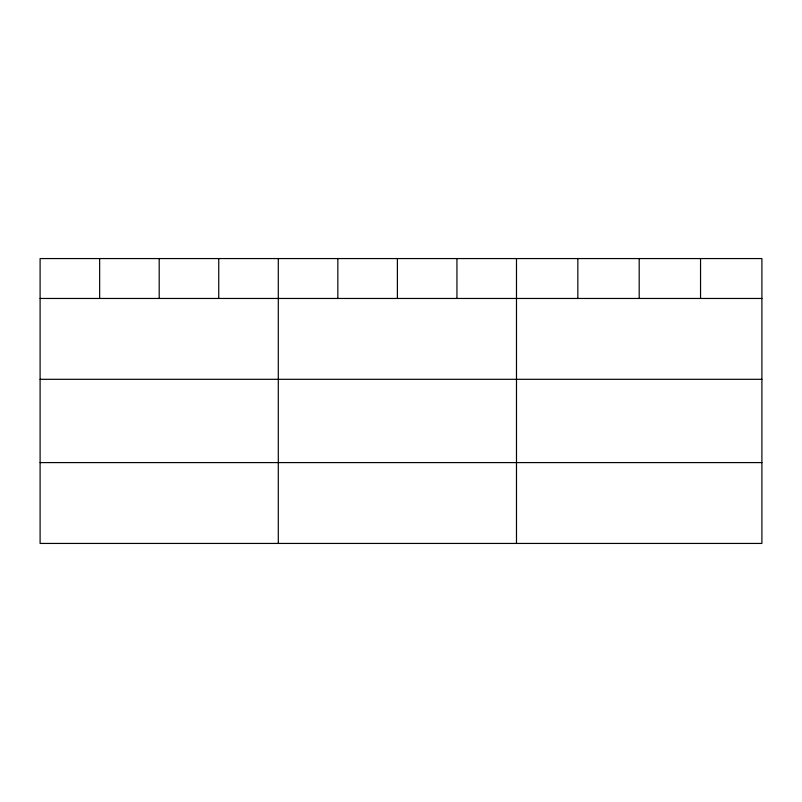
<?xml version="1.0" encoding="UTF-8"?>
<svg xmlns="http://www.w3.org/2000/svg" width="802" height="802" viewBox="0 0 802 802"><rect width="100%" height="100%" fill="white"/><g stroke="black" fill="none" stroke-linecap="round" stroke-linejoin="round"><path stroke-width="1.2" d="M761.9 298.464L761.9 543.435L40.1 543.435L40.1 258.565L761.9 258.565L761.9 298.464L40.1 298.464M40.1 379.306L761.9 379.306M40.1 462.594L761.9 462.594M700.547 258.565L700.547 298.464M639.194 258.565L639.194 298.464M577.841 258.565L577.841 298.464M516.488 258.565L516.488 543.435M456.94 258.565L456.94 298.464M397.391 258.565L397.391 298.464M337.842 258.565L337.842 298.464M278.294 258.565L278.294 543.435M218.745 258.565L218.745 298.464M159.197 258.565L159.197 298.464M99.648 258.565L99.648 298.464"/></g></svg>
